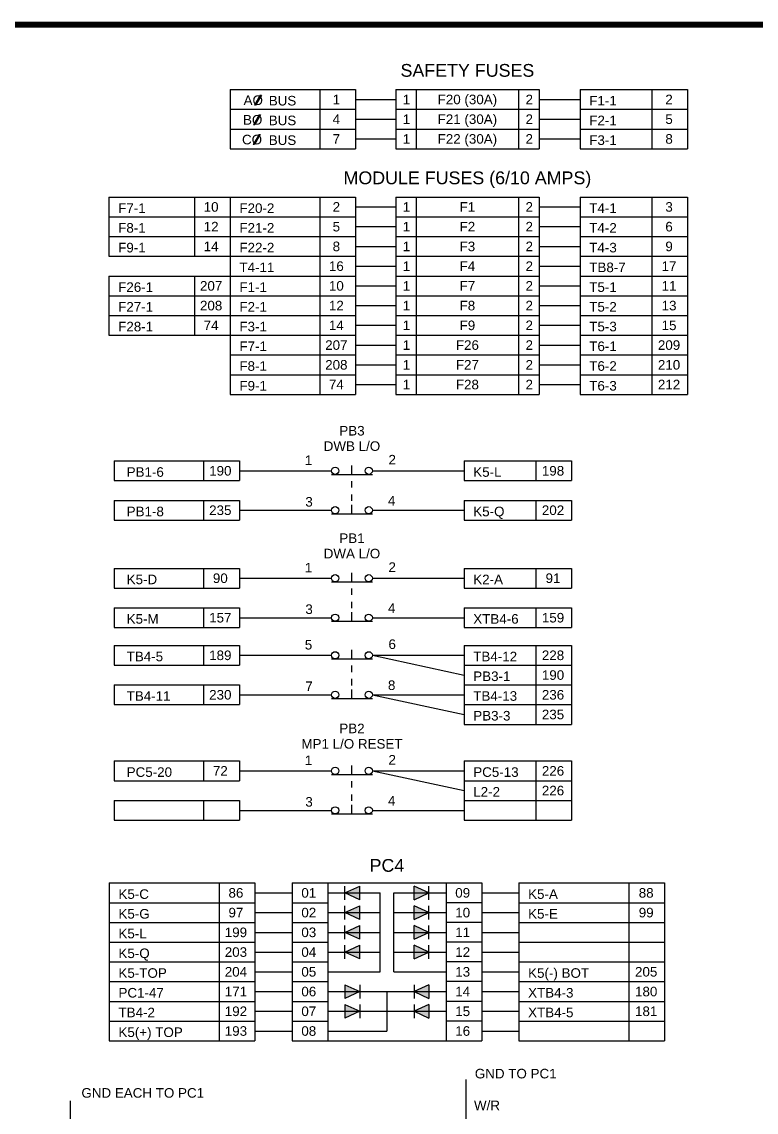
# Model space of a CAD drawing. Extents: x 1.1 to 17.8, y -2.6 to 7.8.
# Drawn here: x 6.62 to 10.22, y 2.46 to 7.79 of the extents above; entities that cross this region are included whole.
import ezdxf
from ezdxf.enums import TextEntityAlignment as Align

# ---------------------------------------------------------------- set-up
doc = ezdxf.new("R2010")
doc.units = 0
doc.header["$MEASUREMENT"] = 0
doc.layers.get('0').update_dxf_attribs({"linetype": 'CONTINUOUS'})
doc.layers.add('DRAWING', color=7, linetype='CONTINUOUS')
doc.styles.get("Standard").update_dxf_attribs({"font": 'ARIAL.TTF'})

# ---------------------------------------------------------------- blocks, each defined once
blk = doc.blocks.new('C_phase')
h = blk.add_hatch(color=256)
h.paths.add_polyline_path([(0.0991, -0.0264), (0.1066, -0.0264), (0.1439, 0.0382), (0.1364, 0.0382)], flags=16)
h.paths.add_polyline_path([(0.0134, -0.0425), (0.1685, -0.0425), (0.1685, 0.0545), (0.0134, 0.0545)], flags=9)
for p, q in [((0.1364, 0.0382), (0.0991, -0.0264)), ((0.1439, 0.0382), (0.1066, -0.0264)), ((0.1364, 0.0382), (0.1439, 0.0382)), ((0.1066, -0.0264), (0.0991, -0.0264))]:
    blk.add_line(p, q)
blk.add_text('CO', height=0.0625).set_placement((0.0253, -0.0253))
blk = doc.blocks.new('A_phase')
h = blk.add_hatch(color=256)
h.paths.add_polyline_path([(0.1, -0.0335), (0.1076, -0.0335), (0.1449, 0.0311), (0.1373, 0.0311)], flags=16)
h.paths.add_polyline_path([(0.0099, -0.0497), (0.1646, -0.0497), (0.1646, 0.0473), (0.0099, 0.0473)], flags=9)
for p, q in [((0.1373, 0.0311), (0.1, -0.0335)), ((0.1449, 0.0311), (0.1076, -0.0335)), ((0.1373, 0.0311), (0.1449, 0.0311)), ((0.1076, -0.0335), (0.1, -0.0335))]:
    blk.add_line(p, q)
blk.add_text('AO', height=0.0625).set_placement((0.0289, -0.0324))
blk = doc.blocks.new('B_phase')
h = blk.add_hatch(color=256)
h.paths.add_polyline_path([(0.0939, -0.0314), (0.1014, -0.0314), (0.1387, 0.0332), (0.1312, 0.0332)], flags=16)
h.paths.add_polyline_path([(0.0103, -0.0476), (0.1585, -0.0476), (0.1585, 0.0494), (0.0103, 0.0494)], flags=9)
for p, q in [((0.1312, 0.0332), (0.0939, -0.0314)), ((0.1387, 0.0332), (0.1014, -0.0314)), ((0.1312, 0.0332), (0.1387, 0.0332)), ((0.1014, -0.0314), (0.0939, -0.0314))]:
    blk.add_line(p, q)
blk.add_text('BO', height=0.0625).set_placement((0.0253, -0.0303))
blk = doc.blocks.new('diode')
blk.add_hatch(color=256).paths.add_polyline_path([(0.0721, 0), (0, 0.0333), (0, -0.0333)])
for p, q in [((0, 0.0333), (0.0721, 0)), ((0, 0.0333), (0, -0.0333)), ((0.0721, 0), (0, -0.0333)), ((0.0721, 0.0333), (0.0721, -0.0333))]:
    blk.add_line(p, q)

msp = doc.modelspace()

# ---------------------------------------------------------------- linework, layer by layer
at = {"color": 7, "const_width": 0.0288}
msp.add_lwpolyline([(17.7569, -2.6168), (17.7569, 7.7784), (1.1246, 7.7784), (1.1246, -2.6168)], close=True, dxfattribs=at)
at = {"layer": 'DRAWING', "color": 7}
for p, q in [((7.642, 7.461), (8.2549, 7.461)), ((7.642, 7.461), (7.642, 7.1713)), ((8.0801, 7.461), (8.0801, 7.1713)), ((8.2549, 7.461), (8.2549, 7.1713)), ((8.4522, 7.461), (9.1539, 7.461)), ((8.4522, 7.461), (8.4522, 7.1713)), ((8.553, 7.461), (8.553, 7.1713)), ((9.0532, 7.461), (9.0532, 7.1713)), ((9.1539, 7.461), (9.1539, 7.1713)), ((9.3545, 7.461), (9.8802, 7.461)), ((9.3545, 7.461), (9.3545, 7.1713)), ((9.7054, 7.461), (9.7054, 7.1713)), ((9.8802, 7.461), (9.8802, 7.1713)), ((7.642, 7.3645), (8.2549, 7.3645)), ((8.2549, 7.4128), (8.4522, 7.4128)), ((8.4522, 7.3645), (9.1539, 7.3645)), ((9.1539, 7.4128), (9.3545, 7.4128)), ((9.3545, 7.3645), (9.8802, 7.3645)), ((8.2549, 7.3162), (8.4522, 7.3162)), ((9.1539, 7.3162), (9.3545, 7.3162)), ((7.642, 7.2679), (8.2549, 7.2679)), ((8.4522, 7.2679), (9.1539, 7.2679)), ((9.3545, 7.2679), (9.8802, 7.2679)), ((8.2549, 7.2196), (8.4522, 7.2196)), ((9.1539, 7.2196), (9.3545, 7.2196)), ((7.642, 7.1713), (8.2549, 7.1713)), ((8.4522, 7.1713), (9.1539, 7.1713)), ((9.3545, 7.1713), (9.8802, 7.1713)), ((7.0488, 6.9351), (8.2549, 6.9351)), ((7.0488, 6.9351), (7.0488, 6.6453)), ((7.4672, 6.9351), (7.4672, 6.6453)), ((7.642, 6.9351), (7.642, 5.9692)), ((8.0801, 6.9351), (8.0801, 5.9692)), ((8.2549, 6.9351), (8.2549, 5.9692)), ((8.2549, 6.8868), (8.4522, 6.8868)), ((8.4522, 6.9351), (8.4522, 5.9692)), ((8.4522, 6.9351), (9.1539, 6.9351)), ((8.553, 6.9351), (8.553, 5.9692)), ((9.0532, 6.9351), (9.0532, 5.9692)), ((9.1539, 6.9351), (9.1539, 5.9692)), ((9.1539, 6.8868), (9.3545, 6.8868)), ((9.3545, 6.9351), (9.3545, 5.9692)), ((9.3545, 6.9351), (9.8802, 6.9351)), ((9.7054, 6.9351), (9.7054, 5.9692)), ((9.8802, 6.9351), (9.8802, 5.9692)), ((7.0488, 6.8385), (8.2549, 6.8385)), ((8.4522, 6.8385), (9.1539, 6.8385)), ((9.3545, 6.8385), (9.8802, 6.8385)), ((8.2549, 6.7902), (8.4522, 6.7902)), ((9.1539, 6.7902), (9.3545, 6.7902)), ((7.0488, 6.7419), (8.2549, 6.7419)), ((8.4522, 6.7419), (9.1539, 6.7419)), ((9.3545, 6.7419), (9.8802, 6.7419)), ((8.2549, 6.6936), (8.4522, 6.6936)), ((9.1539, 6.6936), (9.3545, 6.6936)), ((7.0488, 6.6453), (8.2549, 6.6453)), ((8.4522, 6.6453), (9.1539, 6.6453)), ((9.3545, 6.6453), (9.8802, 6.6453)), ((8.2549, 6.597), (8.4522, 6.597)), ((9.1539, 6.597), (9.3545, 6.597)), ((7.0488, 6.5487), (8.2549, 6.5487)), ((7.0488, 6.5487), (7.0488, 6.259)), ((7.4672, 6.5487), (7.4672, 6.259)), ((8.4522, 6.5487), (9.1539, 6.5487)), ((9.3545, 6.5487), (9.8802, 6.5487)), ((8.2549, 6.5004), (8.4522, 6.5004)), ((9.1539, 6.5004), (9.3545, 6.5004)), ((7.0488, 6.4521), (8.2549, 6.4521)), ((8.2549, 6.4039), (8.4522, 6.4039)), ((8.4522, 6.4521), (9.1539, 6.4521)), ((9.1539, 6.4039), (9.3545, 6.4039)), ((9.3545, 6.4521), (9.8802, 6.4521)), ((7.0488, 6.3556), (8.2549, 6.3556)), ((8.4522, 6.3556), (9.1539, 6.3556)), ((9.3545, 6.3556), (9.8802, 6.3556)), ((8.2549, 6.3073), (8.4522, 6.3073)), ((9.1539, 6.3073), (9.3545, 6.3073)), ((7.0488, 6.259), (8.2549, 6.259)), ((8.4522, 6.259), (9.1539, 6.259)), ((9.3545, 6.259), (9.8802, 6.259)), ((8.2549, 6.2107), (8.4522, 6.2107)), ((9.1539, 6.2107), (9.3545, 6.2107)), ((7.642, 6.1624), (8.2549, 6.1624)), ((8.4522, 6.1624), (9.1539, 6.1624)), ((9.3545, 6.1624), (9.8802, 6.1624)), ((8.2549, 6.1141), (8.4522, 6.1141)), ((9.1539, 6.1141), (9.3545, 6.1141)), ((7.642, 6.0658), (8.2549, 6.0658)), ((8.4522, 6.0658), (9.1539, 6.0658)), ((9.3545, 6.0658), (9.8802, 6.0658)), ((8.2549, 6.0175), (8.4522, 6.0175)), ((9.1539, 6.0175), (9.3545, 6.0175)), ((7.642, 5.9692), (8.2549, 5.9692)), ((8.4522, 5.9692), (9.1539, 5.9692)), ((9.3545, 5.9692), (9.8802, 5.9692)), ((7.0742, 5.6437), (7.6871, 5.6437)), ((7.0742, 5.6437), (7.0742, 5.5471)), ((7.5122, 5.6437), (7.5122, 5.5471)), ((7.6871, 5.6437), (7.6871, 5.5471)), ((8.2382, 5.5778), (8.2382, 5.6218)), ((8.7866, 5.6437), (8.7866, 5.5471)), ((8.7866, 5.6437), (9.3124, 5.6437)), ((9.1376, 5.6437), (9.1376, 5.5471)), ((9.3124, 5.6437), (9.3124, 5.5471)), ((7.6871, 5.5954), (8.1385, 5.5954)), ((8.1385, 5.5778), (8.3379, 5.5778)), ((8.3379, 5.5954), (8.7866, 5.5954)), ((7.0742, 5.5471), (7.6871, 5.5471)), ((8.2382, 5.5137), (8.2382, 5.5453)), ((8.7866, 5.5471), (9.3124, 5.5471)), ((7.0742, 5.4506), (7.6871, 5.4506)), ((7.0742, 5.4506), (7.0742, 5.354)), ((7.5122, 5.4506), (7.5122, 5.354)), ((7.6871, 5.4506), (7.6871, 5.354)), ((8.2382, 5.4484), (8.2382, 5.48)), ((8.7866, 5.4506), (9.3124, 5.4506)), ((8.7866, 5.4506), (8.7866, 5.354)), ((9.1376, 5.4506), (9.1376, 5.354)), ((9.3124, 5.4506), (9.3124, 5.354)), ((7.6871, 5.4023), (8.1385, 5.4023)), ((8.2382, 5.3846), (8.2382, 5.4286)), ((8.3379, 5.4023), (8.7866, 5.4023)), ((7.0742, 5.354), (7.6871, 5.354)), ((8.1385, 5.3846), (8.3379, 5.3846)), ((8.7866, 5.354), (9.3124, 5.354)), ((7.0742, 5.1179), (7.6871, 5.1179)), ((7.0742, 5.1179), (7.0742, 5.0213)), ((7.5122, 5.1179), (7.5122, 5.0213)), ((7.6871, 5.1179), (7.6871, 5.0213)), ((8.2382, 5.052), (8.2382, 5.096)), ((8.7866, 5.1179), (9.3124, 5.1179)), ((8.7866, 5.1179), (8.7866, 5.0213)), ((9.1376, 5.1179), (9.1376, 5.0213)), ((9.3124, 5.1179), (9.3124, 5.0213)), ((7.0742, 5.0213), (7.6871, 5.0213)), ((7.6871, 5.0696), (8.1385, 5.0696)), ((8.1385, 5.052), (8.3379, 5.052)), ((8.2382, 4.9878), (8.2382, 5.0195)), ((8.3379, 5.0696), (8.7866, 5.0696)), ((8.7866, 5.0213), (9.3124, 5.0213)), ((7.0742, 4.9247), (7.6871, 4.9247)), ((7.0742, 4.9247), (7.0742, 4.8281)), ((7.5122, 4.9247), (7.5122, 4.8281)), ((7.6871, 4.9247), (7.6871, 4.8281)), ((8.2382, 4.9225), (8.2382, 4.9542)), ((8.7866, 4.9247), (9.3124, 4.9247)), ((8.7866, 4.9247), (8.7866, 4.8281)), ((9.1376, 4.9247), (9.1376, 4.8281)), ((9.3124, 4.9247), (9.3124, 4.8281)), ((7.6871, 4.8764), (8.1385, 4.8764)), ((8.1385, 4.8588), (8.3379, 4.8588)), ((8.2382, 4.8588), (8.2382, 4.9028)), ((8.3379, 4.8764), (8.7866, 4.8764)), ((7.0742, 4.8281), (7.6871, 4.8281)), ((8.7866, 4.8281), (9.3124, 4.8281)), ((7.0742, 4.7407), (7.6871, 4.7407)), ((7.0742, 4.7407), (7.0742, 4.6441)), ((7.5122, 4.7407), (7.5122, 4.6441)), ((7.6871, 4.7407), (7.6871, 4.6441)), ((8.2382, 4.6748), (8.2382, 4.7188)), ((8.7866, 4.7407), (9.3124, 4.7407)), ((8.7866, 4.7407), (8.7866, 4.3544)), ((9.1376, 4.7407), (9.1376, 4.3544)), ((9.3124, 4.7407), (9.3124, 4.3544)), ((7.0742, 4.6441), (7.6871, 4.6441)), ((7.6871, 4.6924), (8.1385, 4.6924)), ((8.1385, 4.6748), (8.3379, 4.6748)), ((8.3379, 4.6924), (8.7866, 4.6924)), ((8.3379, 4.6924), (8.7866, 4.5958)), ((8.7866, 4.6441), (9.3124, 4.6441)), ((8.2382, 4.6106), (8.2382, 4.6423)), ((7.0742, 4.5475), (7.6871, 4.5475)), ((7.0742, 4.5475), (7.0742, 4.451)), ((7.5122, 4.5475), (7.5122, 4.451)), ((7.6871, 4.5475), (7.6871, 4.451)), ((8.2382, 4.5453), (8.2382, 4.577)), ((8.7866, 4.5475), (9.3124, 4.5475)), ((7.6871, 4.4992), (8.1385, 4.4992)), ((8.2382, 4.4816), (8.2382, 4.5256)), ((8.3379, 4.4992), (8.7866, 4.4027)), ((8.3379, 4.4992), (8.7866, 4.4992)), ((7.0742, 4.451), (7.6871, 4.451)), ((8.1385, 4.4816), (8.3379, 4.4816)), ((8.7866, 4.451), (9.3124, 4.451)), ((8.7866, 4.3544), (9.3124, 4.3544)), ((7.0742, 4.1751), (7.6871, 4.1751)), ((7.0742, 4.1751), (7.0742, 4.0785)), ((7.5122, 4.1751), (7.5122, 4.0785)), ((7.6871, 4.1751), (7.6871, 4.0785)), ((8.7866, 4.1751), (8.7866, 3.8854)), ((8.7866, 4.1751), (9.3124, 4.1751)), ((9.1376, 4.1751), (9.1376, 3.8854)), ((9.3124, 4.1751), (9.3124, 3.8854)), ((7.6871, 4.1268), (8.1385, 4.1268)), ((8.1385, 4.1092), (8.3379, 4.1092)), ((8.2382, 4.1092), (8.2382, 4.1532)), ((8.3379, 4.1268), (8.7866, 4.0302)), ((8.3379, 4.1268), (8.7866, 4.1268)), ((7.0742, 4.0785), (7.6871, 4.0785)), ((8.2382, 4.045), (8.2382, 4.0767)), ((8.7866, 4.0785), (9.3124, 4.0785)), ((8.2382, 3.9797), (8.2382, 4.0114)), ((7.0742, 3.9819), (7.6871, 3.9819)), ((7.0742, 3.9819), (7.0742, 3.8854)), ((7.5122, 3.9819), (7.5122, 3.8854)), ((7.6871, 3.9819), (7.6871, 3.8854)), ((8.2382, 3.916), (8.2382, 3.96)), ((8.7866, 3.9819), (9.3124, 3.9819)), ((7.6871, 3.9336), (8.1385, 3.9336)), ((8.1385, 3.916), (8.3379, 3.916)), ((8.3379, 3.9336), (8.7866, 3.9336)), ((7.0742, 3.8854), (7.6871, 3.8854)), ((8.7866, 3.8854), (9.3124, 3.8854)), ((7.0502, 3.578), (7.0502, 2.8053)), ((7.0502, 3.578), (7.7634, 3.578)), ((7.5886, 3.578), (7.5886, 2.8053)), ((7.7634, 3.578), (7.7634, 2.8053)), ((7.9452, 3.578), (7.9452, 2.8053)), ((7.9452, 3.578), (8.8733, 3.578)), ((8.1201, 3.578), (8.1201, 2.8053)), ((8.6985, 3.578), (8.6985, 2.8053)), ((8.8733, 3.578), (8.8733, 2.8053)), ((9.0551, 3.578), (9.0551, 2.8053)), ((9.0551, 3.578), (9.7684, 3.578)), ((9.5936, 3.578), (9.5936, 2.8053)), ((9.7684, 3.578), (9.7684, 2.8053)), ((7.7634, 3.5297), (7.9452, 3.5297)), ((8.1201, 3.5297), (8.3761, 3.5297)), ((8.3761, 3.1434), (8.3761, 3.5297)), ((8.4424, 3.1434), (8.4424, 3.5297)), ((8.4424, 3.5297), (8.6985, 3.5297)), ((8.8733, 3.5297), (9.0551, 3.5297)), ((7.0502, 3.4814), (7.7634, 3.4814)), ((7.9452, 3.4814), (8.1201, 3.4814)), ((8.8733, 3.4814), (8.6985, 3.4814)), ((9.0551, 3.4814), (9.7684, 3.4814)), ((7.7634, 3.4331), (7.9452, 3.4331)), ((8.1201, 3.4331), (8.3761, 3.4331)), ((8.4424, 3.4331), (8.6985, 3.4331)), ((8.8733, 3.4331), (9.0551, 3.4331)), ((7.0502, 3.3848), (7.7634, 3.3848)), ((7.9452, 3.3848), (8.1201, 3.3848)), ((8.8733, 3.3848), (8.6985, 3.3848)), ((9.0551, 3.3848), (9.7684, 3.3848)), ((7.7634, 3.3365), (7.9452, 3.3365)), ((8.1201, 3.3365), (8.3761, 3.3365)), ((8.4424, 3.3365), (8.6985, 3.3365)), ((8.8733, 3.3365), (9.0551, 3.3365)), ((7.0502, 3.2883), (7.7634, 3.2883)), ((7.9452, 3.2883), (8.1201, 3.2883)), ((8.8733, 3.2883), (8.6985, 3.2883)), ((9.0551, 3.2883), (9.7684, 3.2883)), ((7.7634, 3.24), (7.9452, 3.24)), ((8.1201, 3.24), (8.3761, 3.24)), ((8.4424, 3.24), (8.6985, 3.24)), ((8.8733, 3.24), (9.0551, 3.24)), ((7.0502, 3.1917), (7.7634, 3.1917)), ((7.9452, 3.1917), (8.1201, 3.1917)), ((8.8733, 3.1917), (8.6985, 3.1917)), ((9.0551, 3.1917), (9.7684, 3.1917)), ((7.7634, 3.1434), (7.9452, 3.1434)), ((8.1201, 3.1434), (8.3761, 3.1434)), ((8.4424, 3.1434), (8.6985, 3.1434)), ((8.8733, 3.1434), (9.0551, 3.1434)), ((7.0502, 3.0951), (7.7634, 3.0951)), ((7.7634, 3.0468), (7.9452, 3.0468)), ((7.9452, 3.0951), (8.1201, 3.0951)), ((8.1201, 3.0468), (8.6985, 3.0468)), ((8.4093, 3.0468), (8.4093, 2.8536)), ((8.8733, 3.0951), (8.6985, 3.0951)), ((8.8733, 3.0468), (9.0551, 3.0468)), ((9.0551, 3.0951), (9.7684, 3.0951)), ((7.0502, 2.9985), (7.7634, 2.9985)), ((7.9452, 2.9985), (8.1201, 2.9985)), ((8.8733, 2.9985), (8.6985, 2.9985)), ((9.0551, 2.9985), (9.7684, 2.9985)), ((7.7634, 2.9502), (7.9452, 2.9502)), ((8.1201, 2.9502), (8.6985, 2.9502)), ((8.8733, 2.9502), (9.0551, 2.9502)), ((7.0502, 2.9019), (7.7634, 2.9019)), ((7.9452, 2.9019), (8.1201, 2.9019)), ((8.8733, 2.9019), (8.6985, 2.9019)), ((9.0551, 2.9019), (9.7684, 2.9019)), ((7.7634, 2.8536), (7.9452, 2.8536)), ((8.1201, 2.8536), (8.4093, 2.8536)), ((8.8733, 2.8536), (9.0551, 2.8536)), ((7.0502, 2.8053), (7.7634, 2.8053)), ((7.9452, 2.8053), (8.8733, 2.8053)), ((9.0551, 2.8053), (9.7684, 2.8053)), ((8.7971, 2.3505), (8.7971, 2.6156)), ((6.8612, 0.8052), (6.8612, 2.5121))]:
    msp.add_line(p, q, dxfattribs=at)
for centre in [(8.1561, 5.5954), (8.3203, 5.5954), (8.1561, 5.4023), (8.3203, 5.4023), (8.1561, 5.0696), (8.3203, 5.0696), (8.1561, 4.8764), (8.3203, 4.8764), (8.1561, 4.6924), (8.3203, 4.6924), (8.1561, 4.4992), (8.3203, 4.4992), (8.1561, 4.1268), (8.3203, 4.1268), (8.1561, 3.9336), (8.3203, 3.9336)]:
    msp.add_circle(centre, 0.0176, dxfattribs=at)

# ---------------------------------------------------------------- block references
at = {"layer": 'DRAWING', "color": 7, "xscale": 0.75, "yscale": 0.75, "zscale": 0.75}
for name, p in [('A_phase', (7.686, 7.4097)), ('B_phase', (7.686, 7.3123)), ('C_phase', (7.681, 7.2119))]:
    msp.add_blockref(name, p, dxfattribs=at)
at = {"layer": 'DRAWING', "color": 7, "rotation": 180}
for p in [(8.2761, 3.5297), (8.2761, 3.4331), (8.2761, 3.3365), (8.2761, 3.24)]:
    msp.add_blockref('diode', p, dxfattribs=at)
at = {"layer": 'DRAWING', "color": 7, "xscale": -1, "rotation": 180}
for p in [(8.5425, 3.5297), (8.5425, 3.4331), (8.5425, 3.3365), (8.5425, 3.24)]:
    msp.add_blockref('diode', p, dxfattribs=at)
at = {"layer": 'DRAWING', "color": 7}
for p in [(8.2039, 3.0468), (8.2039, 2.9502)]:
    msp.add_blockref('diode', p, dxfattribs=at)
at = {"layer": 'DRAWING', "color": 7, "xscale": -1}
for p in [(8.6146, 3.0468), (8.6146, 2.9502)]:
    msp.add_blockref('diode', p, dxfattribs=at)

# ---------------------------------------------------------------- texts
at = {"layer": 'DRAWING', "color": 7}
for s, height, p in [('SAFETY FUSES', 0.0625, (8.8031, 7.5238)), ('MODULE FUSES (6/10 AMPS)', 0.0625, (8.8031, 6.9979)), ('PB3', 0.04688, (8.2382, 5.768)), ('DWB L/O', 0.04688, (8.2382, 5.6927)), ('PB1', 0.04688, (8.2382, 5.2421)), ('DWA L/O', 0.04688, (8.2382, 5.1668)), ('PB2', 0.04688, (8.2382, 4.311)), ('MP1 L/O RESET', 0.046875, (8.2382, 4.2357)), ('PC4', 0.0625, (8.4093, 3.6328))]:
    msp.add_text(s, height=height, dxfattribs=at).set_placement(p, align=Align.CENTER)
for s, height, p in [('BUS', 0.04688, (7.8309, 7.3833)), ('F1-1', 0.04688, (9.3996, 7.3833)), ('BUS', 0.04688, (7.8309, 7.2867)), ('F2-1', 0.04688, (9.3996, 7.2867)), ('BUS', 0.04688, (7.8309, 7.1902)), ('F3-1', 0.04688, (9.3996, 7.1902)), ('F7-1', 0.04688, (7.0939, 6.8573)), ('F20-2', 0.04688, (7.6872, 6.8573)), ('T4-1', 0.04688, (9.3996, 6.8573)), ('F8-1', 0.04688, (7.0939, 6.7608)), ('F21-2', 0.04688, (7.6872, 6.7608)), ('T4-2', 0.04688, (9.3996, 6.7608)), ('F9-1', 0.04688, (7.0939, 6.6642)), ('F22-2', 0.04688, (7.6872, 6.6642)), ('T4-3', 0.04688, (9.3996, 6.6642)), ('T4-11', 0.04688, (7.6872, 6.5676)), ('TB8-7', 0.04688, (9.3996, 6.5676)), ('F26-1', 0.04688, (7.0939, 6.471)), ('F1-1', 0.04688, (7.6872, 6.471)), ('T5-1', 0.04688, (9.3996, 6.471)), ('F27-1', 0.04688, (7.0939, 6.3744)), ('F2-1', 0.04688, (7.6872, 6.3744)), ('T5-2', 0.04688, (9.3996, 6.3744)), ('F28-1', 0.04688, (7.0939, 6.2778)), ('F3-1', 0.04688, (7.6872, 6.2778)), ('T5-3', 0.04688, (9.3996, 6.2778)), ('F7-1', 0.04688, (7.6872, 6.1813)), ('T6-1', 0.04688, (9.3996, 6.1813)), ('F8-1', 0.04688, (7.6872, 6.0847)), ('T6-2', 0.04688, (9.3996, 6.0847)), ('F9-1', 0.04688, (7.6872, 5.9881)), ('T6-3', 0.04688, (9.3996, 5.9881)), ('1', 0.0469, (8.0073, 5.6236)), ('2', 0.0469, (8.4168, 5.6262)), ('PB1-6', 0.04688, (7.1355, 5.566)), ('K5-L', 0.04688, (8.8318, 5.566)), ('3', 0.0469, (8.0099, 5.4203)), ('4', 0.0469, (8.4142, 5.4255)), ('PB1-8', 0.04688, (7.1355, 5.3728)), ('K5-Q', 0.04688, (8.8318, 5.3728)), ('1', 0.0469, (8.0073, 5.0978)), ('2', 0.0469, (8.4168, 5.1004)), ('K5-D', 0.04688, (7.1355, 5.0402)), ('K2-A', 0.04688, (8.8318, 5.0402)), ('3', 0.0469, (8.0099, 4.8945)), ('4', 0.0469, (8.4142, 4.8997)), ('K5-M', 0.04688, (7.1355, 4.847)), ('XTB4-6', 0.04688, (8.8318, 4.847)), ('5', 0.0469, (8.0073, 4.7206)), ('6', 0.0469, (8.4168, 4.7232)), ('TB4-5', 0.04688, (7.1355, 4.663)), ('TB4-12', 0.04688, (8.8318, 4.663)), ('PB3-1', 0.04688, (8.8318, 4.5664)), ('7', 0.0469, (8.0099, 4.5173)), ('8', 0.0469, (8.4142, 4.5225)), ('TB4-11', 0.04688, (7.1355, 4.4698)), ('TB4-13', 0.04688, (8.8318, 4.4698)), ('PB3-3', 0.04688, (8.8318, 4.3732)), ('1', 0.0469, (8.0073, 4.155)), ('2', 0.0469, (8.4168, 4.1576)), ('PC5-20', 0.04688, (7.1355, 4.0974)), ('PC5-13', 0.04688, (8.8318, 4.0974)), ('4', 0.0469, (8.4142, 3.9569)), ('L2-2', 0.04688, (8.8318, 4.0008)), ('3', 0.0469, (8.0099, 3.9517)), ('K5-C', 0.04688, (7.0953, 3.5003)), ('K5-A', 0.04688, (9.1003, 3.5003)), ('K5-G', 0.04688, (7.0953, 3.4037)), ('K5-E', 0.04688, (9.1003, 3.4037)), ('K5-L', 0.04688, (7.0953, 3.3071)), ('K5-Q', 0.04688, (7.0953, 3.2105)), ('K5-TOP', 0.04688, (7.0953, 3.114)), ('K5(-) BOT', 0.04688, (9.1003, 3.114)), ('PC1-47', 0.04688, (7.0953, 3.0174)), ('XTB4-3', 0.04688, (9.1003, 3.0174)), ('TB4-2', 0.04688, (7.0953, 2.9208)), ('XTB4-5', 0.04688, (9.1003, 2.9208)), ('K5(+) TOP', 0.04688, (7.0953, 2.8242)), ('GND TO PC1', 0.04688, (8.8395, 2.6216)), ('GND EACH TO PC1', 0.046875, (6.914, 2.5272)), ('W/R', 0.04688, (8.8353, 2.4661))]:
    msp.add_text(s, height=height, dxfattribs=at).set_placement(p)
for s, height, p in [('1', 0.0469, (8.1617, 7.4128)), ('1', 0.0469, (8.505, 7.4128)), ('F20 (30A)', 0.04688, (8.8031, 7.4128)), ('2', 0.0469, (9.1059, 7.4128)), ('2', 0.0469, (9.7901, 7.4128)), ('4', 0.0469, (8.1617, 7.3162)), ('1', 0.0469, (8.505, 7.3162)), ('F21 (30A)', 0.04688, (8.8031, 7.3162)), ('2', 0.0469, (9.1059, 7.3162)), ('5', 0.0469, (9.7901, 7.3162)), ('7', 0.0469, (8.1617, 7.2196)), ('1', 0.0469, (8.505, 7.2196)), ('F22 (30A)', 0.04688, (8.8031, 7.2196)), ('2', 0.0469, (9.1059, 7.2196)), ('8', 0.0469, (9.7901, 7.2196)), ('10', 0.04688, (7.5488, 6.8868)), ('2', 0.0469, (8.1617, 6.8868)), ('1', 0.0469, (8.505, 6.8868)), ('F1', 0.04688, (8.8031, 6.8868)), ('2', 0.0469, (9.1059, 6.8868)), ('3', 0.0469, (9.7901, 6.8868)), ('12', 0.04688, (7.5488, 6.7902)), ('5', 0.0469, (8.1617, 6.7902)), ('1', 0.0469, (8.505, 6.7902)), ('F2', 0.04688, (8.8031, 6.7902)), ('2', 0.0469, (9.1059, 6.7902)), ('6', 0.0469, (9.7901, 6.7902)), ('14', 0.04688, (7.5488, 6.6936)), ('8', 0.0469, (8.1617, 6.6936)), ('1', 0.0469, (8.505, 6.6936)), ('F3', 0.04688, (8.8031, 6.6936)), ('2', 0.0469, (9.1059, 6.6936)), ('9', 0.0469, (9.7901, 6.6936)), ('16', 0.04688, (8.1617, 6.597)), ('1', 0.0469, (8.505, 6.597)), ('F4', 0.04688, (8.8031, 6.597)), ('2', 0.0469, (9.1059, 6.597)), ('17', 0.04688, (9.7901, 6.597)), ('207', 0.04688, (7.5488, 6.5004)), ('10', 0.04688, (8.1617, 6.5004)), ('1', 0.0469, (8.505, 6.5004)), ('F7', 0.04688, (8.8031, 6.5004)), ('2', 0.0469, (9.1059, 6.5004)), ('11', 0.04688, (9.7901, 6.5004)), ('208', 0.04688, (7.5488, 6.4039)), ('12', 0.04688, (8.1617, 6.4039)), ('1', 0.0469, (8.505, 6.4039)), ('F8', 0.04688, (8.8031, 6.4039)), ('2', 0.0469, (9.1059, 6.4039)), ('13', 0.04688, (9.7901, 6.4039)), ('74', 0.04688, (7.5488, 6.3073)), ('14', 0.04688, (8.1617, 6.3073)), ('1', 0.0469, (8.505, 6.3073)), ('F9', 0.04688, (8.8031, 6.3073)), ('2', 0.0469, (9.1059, 6.3073)), ('15', 0.04688, (9.7901, 6.3073)), ('207', 0.04688, (8.1617, 6.2107)), ('1', 0.0469, (8.505, 6.2107)), ('F26', 0.04688, (8.8031, 6.2107)), ('2', 0.0469, (9.1059, 6.2107)), ('209', 0.04688, (9.7901, 6.2107)), ('208', 0.04688, (8.1617, 6.1141)), ('1', 0.0469, (8.505, 6.1141)), ('F27', 0.04688, (8.8031, 6.1141)), ('2', 0.0469, (9.1059, 6.1141)), ('210', 0.04688, (9.7901, 6.1141)), ('74', 0.04688, (8.1617, 6.0175)), ('1', 0.0469, (8.505, 6.0175)), ('F28', 0.04688, (8.8031, 6.0175)), ('2', 0.0469, (9.1059, 6.0175)), ('212', 0.04688, (9.7901, 6.0175)), ('190', 0.04688, (7.5938, 5.5954)), ('198', 0.04688, (9.2222, 5.5954)), ('235', 0.04688, (7.5938, 5.4023)), ('202', 0.04688, (9.2222, 5.4023)), ('90', 0.04688, (7.5938, 5.0696)), ('91', 0.04688, (9.2222, 5.0696)), ('157', 0.04688, (7.5938, 4.8764)), ('159', 0.04688, (9.2222, 4.8764)), ('189', 0.04688, (7.5938, 4.6924)), ('228', 0.04688, (9.2222, 4.6924)), ('190', 0.04688, (9.2222, 4.5958)), ('230', 0.04688, (7.5938, 4.4992)), ('236', 0.04688, (9.2222, 4.4992)), ('235', 0.04688, (9.2222, 4.4027)), ('72', 0.04688, (7.5938, 4.1268)), ('226', 0.04688, (9.2222, 4.1268)), ('226', 0.04688, (9.2222, 4.0302)), ('86', 0.04688, (7.6702, 3.5297)), ('01', 0.04688, (8.0268, 3.5297)), ('09', 0.04688, (8.7801, 3.5297)), ('88', 0.04688, (9.6782, 3.5297)), ('97', 0.04688, (7.6702, 3.4331)), ('02', 0.04688, (8.0268, 3.4331)), ('10', 0.04688, (8.7801, 3.4331)), ('99', 0.04688, (9.6782, 3.4331)), ('199', 0.04688, (7.6702, 3.3365)), ('03', 0.04688, (8.0268, 3.3365)), ('11', 0.04688, (8.7801, 3.3365)), ('203', 0.04688, (7.6702, 3.24)), ('04', 0.04688, (8.0268, 3.24)), ('12', 0.04688, (8.7801, 3.24)), ('204', 0.04688, (7.6702, 3.1434)), ('05', 0.04688, (8.0268, 3.1434)), ('13', 0.04688, (8.7801, 3.1434)), ('205', 0.04688, (9.6782, 3.1434)), ('171', 0.04688, (7.6702, 3.0468)), ('06', 0.04688, (8.0268, 3.0468)), ('14', 0.04688, (8.7801, 3.0468)), ('180', 0.04688, (9.6782, 3.0468)), ('192', 0.04688, (7.6702, 2.9502)), ('07', 0.04688, (8.0268, 2.9502)), ('15', 0.04688, (8.7801, 2.9502)), ('181', 0.04688, (9.6782, 2.9502)), ('193', 0.04688, (7.6702, 2.8536)), ('08', 0.04688, (8.0268, 2.8536)), ('16', 0.04688, (8.7801, 2.8536))]:
    msp.add_text(s, height=height, dxfattribs=at).set_placement(p, align=Align.MIDDLE_CENTER)

doc.saveas('drawing.dxf')
